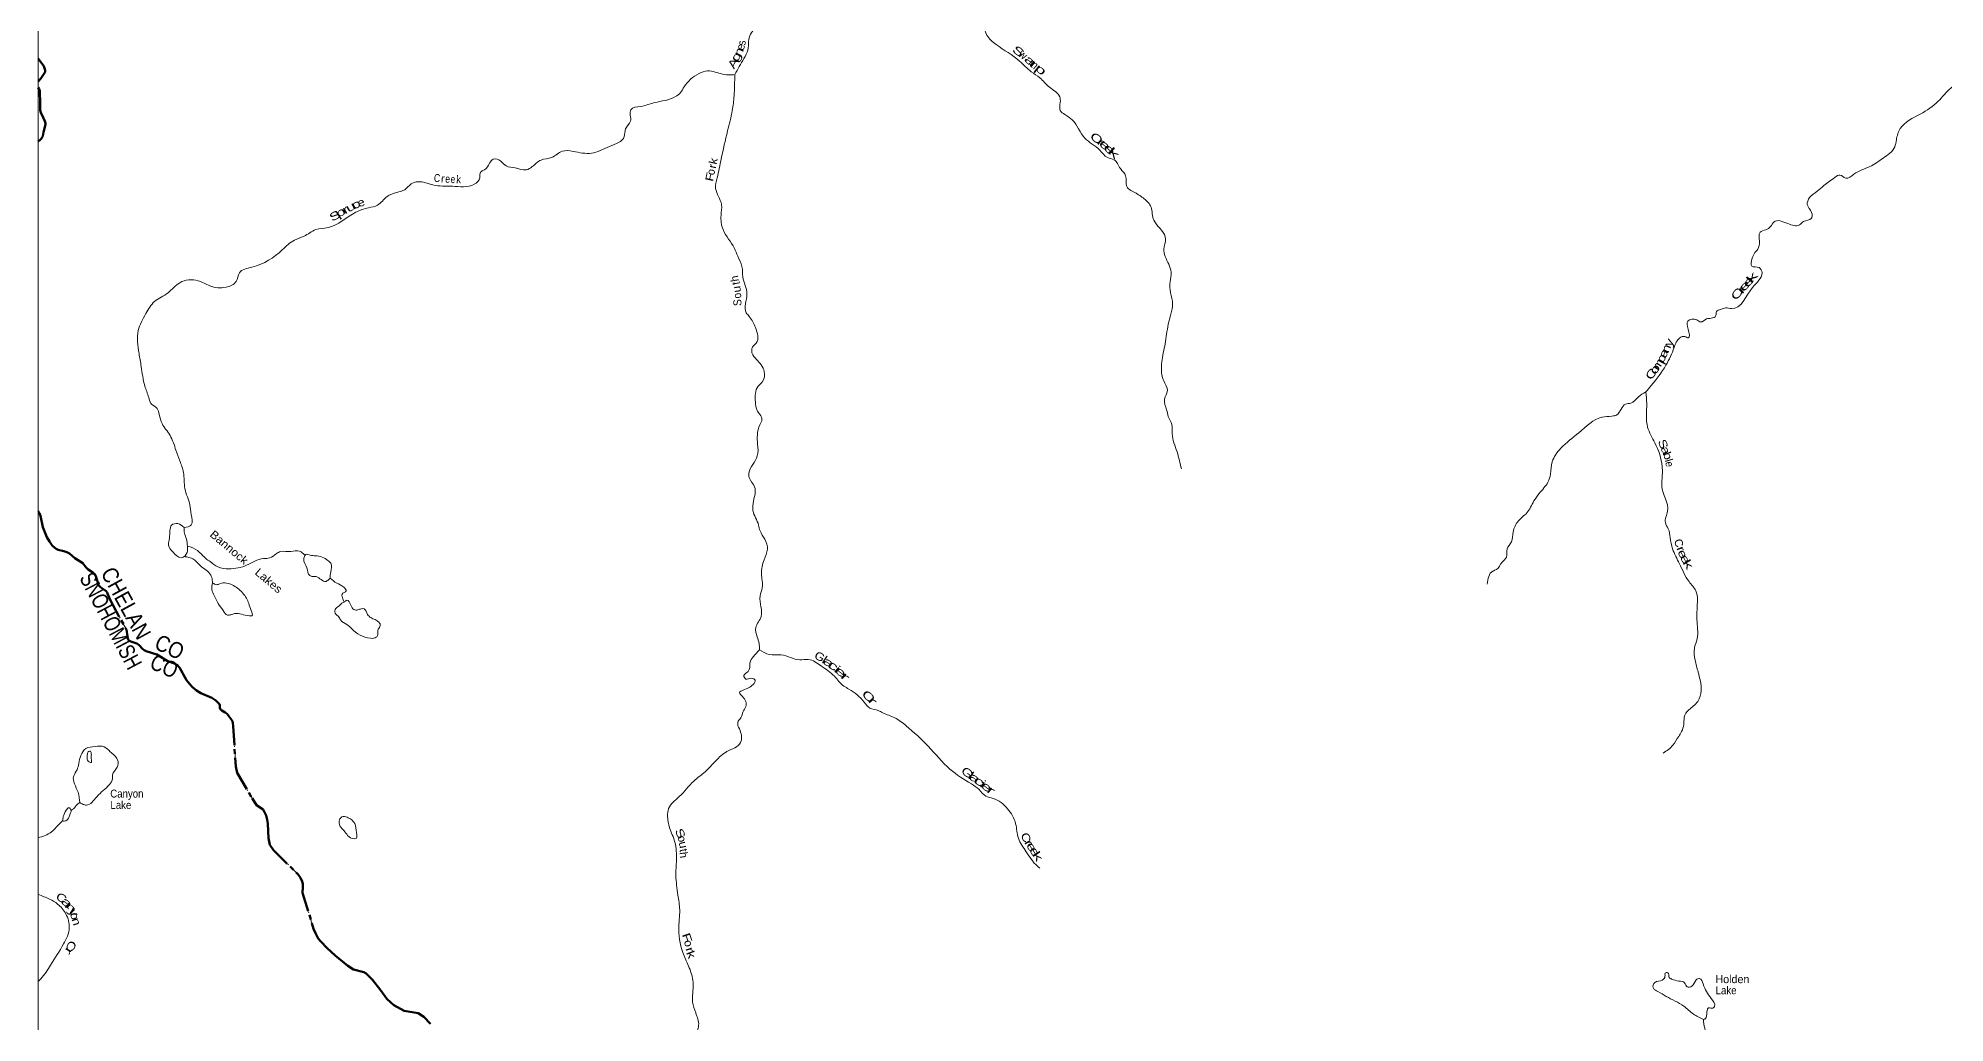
# Model space of a CAD drawing. Header units: feet. Extents: x 0 to 246606, y 183576 to 368785.
# Drawn here: x 0 to 47654, y 268053 to 292673 of the extents above; entities that cross this region are included whole.
import ezdxf
from ezdxf.enums import TextEntityAlignment as Align

# ---------------------------------------------------------------- set-up
doc = ezdxf.new("R2010")
doc.units = ezdxf.units.FT
doc.header["$LTSCALE"] = 80
doc.linetypes.add('DOT_DASHED', pattern=[7.7, 5, -1.2, 0.3, -1.2])
doc.linetypes.add('LONG_DASH_SHORT_DASH', pattern=[9.9, 6, -1.2, 1.5, -1.2])
for name, color, linetype, lineweight in [('11', 7, 'LONG_DASH_SHORT_DASH', 60), ('39', 7, 'Continuous', 13), ('4', 7, 'Continuous', 13), ('41', 7, 'Continuous', 13), ('44', 7, 'DOT_DASHED', 13)]:
    doc.layers.add(name, color=color, linetype=linetype, lineweight=lineweight)
doc.layers.add('12', color=7, linetype='Continuous')

msp = doc.modelspace()

# ---------------------------------------------------------------- linework, layer by layer
at = {"layer": '11'}
for points in [[(0, 292167.59), (142.81, 291968.61), (167.75, 291901.15), (174.27, 291859.8), (173.17, 291833.68), (166.73, 291815.13), (67.53, 291665.89), (0, 291587.52)], [(0, 291441.79), (27.47, 291393.06), (39.43, 291361.51), (44.66, 291328.75), (48.18, 291060.22), (49.84, 290874.47), (63.9, 290814.82), (124.16, 290686.58), (166.1, 290595.05), (181.33, 290549.36), (184.38, 290510.83), (137.58, 290321.12), (113.64, 290221.61), (103.02, 290193.98), (82.11, 290165.04), (48.41, 290130.23), (0, 290086.27)], [(0, 280849.62), (34.03, 280794.15), (58.34, 280726.97), (120.37, 280444.21), (220.83, 280195.71), (282.47, 280086.47), (353.66, 279991.58), (417.29, 279929.81), (452.09, 279903.7), (496.78, 279880.31), (640.18, 279848.21), (720.74, 279823.41), (780.44, 279786.2), (918.28, 279669.65), (1113.85, 279544.15), (1160.45, 279491.91), (1210.52, 279426.9), (1248.52, 279391.82), (1367.57, 279310.77), (1414.11, 279273.12), (1441.51, 279219.39), (1512.51, 279008.48), (1527.4, 278980.04), (1548.06, 278956.1), (1593.09, 278919.51), (1701.95, 278842.61), (1722.57, 278814.14), (1733.44, 278790.2), (1798.43, 278628.44), (2204.76, 277884.79), (2234.72, 277719.19), (2242.83, 277664.73), (2251.52, 277636.44), (2268.83, 277614.14), (2315.67, 277586.4), (2470.56, 277537.1), (2523.34, 277492.84), (2607.06, 277402.53), (2647.88, 277369.23), (2699.48, 277347.05), (2966.62, 277259.69), (3228.75, 277105.82), (3422.41, 277032.83), (3452.96, 277016.32), (3479.06, 276993.47), (3503.52, 276972.25), (3531.23, 276935.74), (3710.29, 276624.52), (3782.42, 276528.92), (3861.35, 276448.63), (3959.64, 276365.72), (4064.94, 276294.85), (4341.28, 276177.31), (4441.31, 276111.15), (4518.65, 276037.71), (4529.38, 276018.67), (4536.99, 275993.65), (4543.51, 275929.46), (4558.74, 275888.24), (4589.18, 275860.92), (4673.66, 275815.37), (4724, 275776.06), (4768.36, 275722.34), (4840.84, 275623.29), (4859.37, 275590.57), (4868.96, 275550.56), (4870.99, 275472.12)], [(4870.99, 275472.12), (4940.18, 274463.4), (4977.81, 274308.32), (5347.81, 273671.22), (5460.16, 273494.49), (5622.29, 273387.72), (5697.96, 273238.3), (5726.75, 273137.17), (5742.35, 273028.75), (5761.1, 272671.91), (5787.78, 272507.92), (5886.25, 272368.01), (6497.87, 271764.27), (6557.12, 271678.45), (6600.06, 271584.72), (6613.7, 271527.44), (6613.69, 271448.99), (6610, 271301.79), (6610, 271301.79), (6885.09, 270400.17), (6937.62, 270278.04), (6999.37, 270165.09), (7061.38, 270085.15), (7226.62, 269919.16), (7420.26, 269738.1), (7737.32, 269481.44), (7879.82, 269385.62), (8136.06, 269320.82), (8201.1, 269286.9), (8357.84, 269125.29), (8564.56, 268858.13), (8713.15, 268654.39), (8810.65, 268563.46), (8890.43, 268498.7), (9146.32, 268356.55), (9500, 268292.77), (9639.17, 268207.82), (9804.63, 268026.43)]]:
    msp.add_lwpolyline(points, dxfattribs=at)
at = {"layer": '39'}
for points in [[(17410.98, 291762.69), (17639.97, 292166.51), (17739.25, 292375.36), (17753.63, 292587.59), (17806.63, 292773.87), (18139.25, 293107.79), (18327.84, 293509.27), (18381.01, 293915.74), (18470.97, 294031.6), (18581.8, 294066.81), (18644.3, 294083.46), (18676.07, 294150.38), (18816.88, 294226.23), (19056.55, 294319.03), (19137.56, 294537.84), (19142.07, 294723.73), (19305.69, 294969.46), (19451.79, 295378.68), (19431.78, 295596.7), (19281.52, 295684.41), (19245.66, 295863.92), (19191.59, 296047.33), (19096.93, 296252.64), (19004.41, 296441.81), (18916.98, 296507.79), (18919.95, 296635.08), (19143.83, 296683.3), (19295.88, 296864.3), (19264.29, 297017.58), (19097.31, 297171.82), (19148.4, 297343.93), (19185.77, 297465.44), (19346.26, 297604.07), (19474.59, 297722.25), (19526.34, 297815.59)], [(19526.34, 297815.59), (19729.23, 297716.17), (19888.71, 297493.19), (20045.65, 297090.39), (20256.79, 296970.84), (20646.7, 296977.95), (20876.13, 296846.43), (21105.05, 296775.5), (21289.86, 296663.83), (21537.71, 296504.16), (21794.58, 296233.46), (22169.94, 295806.12), (22406.53, 295302.94), (22540.41, 294758.55), (22667.34, 294561.58), (22867.07, 294357.09), (22909, 294175.61), (22953.46, 293933.54), (23108.44, 293765.06), (23221.47, 293537.67), (23433.82, 293274.7), (23611.92, 292999.34), (23711.05, 292743.56), (23941.31, 292513.05), (24528.74, 292097.48), (24821.94, 291831.11), (25035.35, 291681.27), (25273.73, 291446.79), (25532.34, 291208.43), (25545.65, 291067.12), (25545.35, 290861.06), (25661.33, 290765), (25846.35, 290629.09), (26159.32, 290172.98), (26535.66, 289870.89), (26723.06, 289690.55), (26893.27, 289633.31), (27048.71, 289410.29), (27179.52, 289231.53), (27210.08, 288961.06), (27441.83, 288793.19), (27667.44, 288635.38), (27828.9, 288416.45), (27848.61, 288234.79), (27906.45, 288083.73), (28178.83, 287649.52), (28136.46, 287400.71), (28168.31, 287217.12), (28315.11, 286818.29), (28292.86, 286579.73), (28290.51, 286377.7), (28349.46, 286095.34), (28256.79, 285579.47), (28176.04, 285087.93), (28090.93, 284634.74), (28072.54, 284418.44), (28129.73, 284103.75), (28224.71, 283862.07), (28147.7, 283647.33), (28204.49, 283381.12), (28242.29, 283209.7), (28332.85, 283012.44), (28342.85, 282784.24), (28463.86, 282328.63), (28572.51, 281901.21)], [(48502.2, 292214.25), (48522.41, 291923.71), (48432.26, 291810.06), (48315.92, 291686.13), (48241.83, 291588.74), (48060.25, 291547.13), (47802.45, 291422.23), (47487.48, 291093.08), (47039.05, 290775.12), (46538.4, 290412.4), (46441.34, 290131.16), (46400.13, 289955.26), (46111.1, 289672.71), (45775.09, 289462.5), (45378.34, 289268.03), (45174.93, 289169.75), (45030.89, 289249.51), (44908.01, 289194.17), (44630.59, 288986.38), (44463.85, 288843.94), (44270.96, 288685.18), (44215.58, 288513.22), (44324.06, 288314.13), (44315.03, 288160.66), (44121.53, 288088.69), (44019.05, 288005.23), (43725.81, 288037.54), (43384, 288079.61), (43297.94, 287959.92), (43177.23, 287882.4), (43034.2, 287818.84), (43019.59, 287594.69), (42976.52, 287396.57), (42906.37, 287313.33), (42840.64, 287175.62), (42829.95, 286969.66), (43010.04, 286934.56), (43085.68, 286809.93), (43008.2, 286619.65), (42849.81, 286438.92), (42319.98, 285912.5), (42180.43, 285929.71), (42051.36, 285892.5), (41942.6, 285839.27), (41931.2, 285736.25), (41810.42, 285668.81), (41699.38, 285653.92), (41548.36, 285576.18), (41453.02, 285628.01), (41228.92, 285598.22), (41240.4, 285400.48), (41241.95, 285178.46), (41154.82, 285212.17), (41027.72, 285181.03), (40887.93, 284941.88), (40682.89, 284496.4), (40314.62, 283985.22), (40182.35, 283826.87)], [(3646.65, 280436.42), (3827.95, 280502.49), (3827.8, 280761.07), (3791.4, 281005.22), (3668.8, 281410.31), (3631.05, 281816.07), (3543.78, 282102.24), (3444.57, 282368.12), (3295.96, 282740.69), (3099.49, 283038.12), (3028.94, 283259.79), (2973.08, 283414.9), (2836.81, 283520.9), (2764.69, 283688), (2667.29, 283978.14), (2576.33, 284464.28), (2521.06, 284791.11), (2500.11, 285362.66), (2692.55, 285786.38), (2910.25, 286091.12), (3245.88, 286305.88), (3540.79, 286558.7), (3997.04, 286606.73), (4293.11, 286479.77), (4697.53, 286444.57), (4946.88, 286587.95), (5029.93, 286804.76), (5343.93, 286948.64), (6102.11, 287376.82), (6407.17, 287623.66), (6644.81, 287718.46), (6938.42, 287884.4), (7245.11, 287937.32), (7943.03, 288322.6), (8253.28, 288432.11), (8485.09, 288498.58), (8719.72, 288710.52), (8965.36, 288815.48), (9160.78, 288883.69), (9319.21, 289026.34), (9490.48, 289084.26), (9867, 289002.37), (10352.21, 288969.83), (10899.36, 289020.6), (11039.46, 289181.29), (11058.46, 289324.87), (11152.95, 289382.18), (11282.91, 289546.84), (11374.99, 289650.59), (11563.35, 289597.53), (11697.7, 289479.4), (11918.35, 289430.63), (12199.63, 289380.32), (12350.51, 289460.29), (12569.37, 289625.65), (12837.54, 289692.4), (13100.96, 289845.99), (13369.73, 289842.04), (13830.81, 289795.16), (14279.99, 289964.35), (14647.68, 290211.69), (14682.41, 290407.91), (14804.1, 290594.73), (14798.76, 290750.24), (14811.82, 290879.63), (15065.68, 290966.47), (15402.34, 291060.03), (15932.48, 291211.67), (16052.87, 291313.63), (16144.64, 291453.74), (16517.67, 291787.99), (16729.29, 291852.28), (16921.47, 291825.51), (17293.88, 291751.67), (17410.98, 291762.69)], [(17410.98, 291762.69), (17393.21, 291231.25), (17347.81, 290861.2), (17232.84, 290355.26), (17073.03, 289653), (16969.93, 289177.45), (16931.7, 288916.55), (17078.57, 288509.63), (17066.63, 288246.92), (17118.15, 287885.71), (17400.92, 287417.24), (17483.39, 287219.91), (17590.61, 286964.2), (17610.98, 286703.76), (17713.58, 286274.27), (17699.31, 285807.5), (17772.84, 285713.13), (17928.73, 285435.57), (17946.14, 285045.82), (17854.01, 284948.13), (17841.09, 284802.57), (17951.56, 284639.81), (18146.01, 284342.35), (18095.73, 284073.28), (17993.55, 283969.44), (17926.14, 283574.98), (17960.11, 283379.29), (18089.43, 283137.89), (18035.99, 283004.14), (17975.42, 282757.2), (17981.41, 282524.93), (17973.81, 282225.89), (17763.23, 281795.96), (17772.24, 281684.92), (17905.54, 281451.63), (17878.17, 281099.9), (17863.99, 280863.43), (18006.48, 280496.89), (18042.03, 280353.73), (18160.95, 280148.61), (18225.73, 279892.56), (18143.05, 279631.31), (18077.27, 279283.32), (18098.4, 278931.98), (18045.57, 278725.51), (18066.04, 278452.95), (18072.05, 278218.66), (17937.01, 277936.79), (17971.3, 277702.72), (18019.12, 277541.49), (18026.55, 277377.91)], [(36210.57, 279023.86), (36355.83, 279347.81), (36446.48, 279388.8), (36586.69, 279567.39), (36696.95, 279695.32), (36713.7, 279901.32), (36819.57, 280077.66), (36866.36, 280324.24), (36995.75, 280605.7), (37202.53, 280800.89), (37384.34, 281100.88), (37514.37, 281289.49), (37732.68, 281571.56), (37797.96, 281773.86), (37842.31, 282078.96), (38056.16, 282419.54), (38508.14, 282808.17), (39085.41, 283195.64), (39327.73, 283221.52), (39454.79, 283256.7), (39675.21, 283524.66), (39806.41, 283547.76), (39989.26, 283696.36), (40183.29, 283827.99)], [(40182.35, 283826.87), (40202.55, 283538.35), (40224.87, 282945.06), (40407.45, 282552.69), (40589.38, 281964.52), (40583.73, 281615.28), (40578.66, 281471.92), (40722.48, 280843.12), (40667.87, 280560.16), (40741.71, 280403.22), (40789.7, 280185.54), (40848.24, 279905.37), (41020.58, 279533.11), (41260.13, 279084.62), (41429.45, 278855.66), (41458.99, 278387.56), (41472.5, 277897.15), (41466.11, 277654.88), (41392.97, 277420.23), (41409.18, 277123.62), (41486.04, 276823.38), (41564, 276365.71), (41479.04, 276088.59), (41256.17, 275881.17), (41140.26, 275694.68), (41134.65, 275630.04), (41132.44, 275511.83)], [(3646.7, 280435.5), (3490.24, 280534.18), (3336.99, 280496.61), (3293.69, 280358.89), (3281.06, 280179), (3270.88, 279946.6), (3372.95, 279822.15), (3572.14, 279682.31), (3672.74, 279733.61), (3735.97, 279903.8), (3729.34, 279972.43)], [(3729.34, 279972.43), (3707.68, 280145.99), (3653.88, 280297.08), (3646.65, 280436.42)], [(3729.34, 279972.43), (3982.84, 279861.3), (4190.62, 279660.92), (4300.37, 279585.01), (4493.43, 279453.2), (4770.66, 279404.88), (5210.39, 279495.21), (5631.29, 279662.15), (5790.81, 279675.53), (5953.53, 279787.92), (6058.21, 279835.2), (6318.85, 279837.25), (6528.91, 279846.99), (6610.13, 279799.14), (6669.25, 279736.98)], [(6669.07, 279737.17), (6637.65, 279649.87), (6714.29, 279426.23), (6786.59, 279236.91), (6863.59, 279211.25), (6948.47, 279209.9), (7195.98, 279090.63), (7240.23, 279115.23), (7296.5, 279172.09)], [(7296.32, 279172.23), (7313.22, 279325.9), (7317.46, 279544.11), (7240.07, 279616.22), (7101.98, 279697.96), (6929.96, 279730.95), (6800.5, 279748.12), (6693.29, 279761.41), (6669.25, 279736.98)], [(3650.45, 279711.35), (3737.7, 279697.75), (3863.34, 279654.3), (4060.82, 279478.08), (4313.3, 279247.75), (4352.75, 279120.79), (4355.3, 279058.18)], [(4355.32, 279056.16), (4340.57, 278886.35), (4400.42, 278737.33), (4497.06, 278538.1), (4623.8, 278363.34), (4733.9, 278245.01), (4814.62, 278257.77), (4911.36, 278286.81), (5079.23, 278267.93), (5273.5, 278233.1), (5342.21, 278231.62), (5322.89, 278366.82), (5205.17, 278670.94), (4980.81, 278921.69), (4708.98, 279048.84), (4541.4, 279033.38), (4452.7, 279008.44), (4369.53, 279048.19), (4355.3, 279058.18)], [(7296.32, 279172.23), (7461.03, 279048.28), (7637.67, 278946.64), (7697.06, 278852.16), (7594.7, 278770.55), (7605.48, 278689.82), (7622.15, 278629.35), (7650.97, 278575.1)], [(7648.87, 278575.02), (7592.55, 278544.27), (7520.36, 278479.06), (7426.17, 278385.39), (7439.24, 278272.36), (7510.48, 278210.3), (7561.77, 278117.77), (7718.25, 278011.94), (7836.33, 277905.8), (8305.07, 277669.09), (8450.34, 277694.47), (8486.17, 277759.4), (8501.21, 277892.85), (8550.96, 277984.15), (8519.98, 278064.71), (8314.9, 278184.31), (8233.42, 278262.45), (8145.34, 278405.19), (8078.65, 278406.68), (7992, 278377.72), (7892.93, 278385.02), (7811.15, 278499.53), (7717.21, 278617.98), (7678.97, 278599.5), (7650.7, 278575.6)], [(18026.55, 277377.91), (17876.43, 277209.06), (17790.88, 277048.79), (17748.18, 276840.38), (17635.91, 276734.45), (17689.17, 276648), (17828.43, 276667.27), (17919.72, 276623.55), (17868.1, 276514.05), (17618.75, 276370.68), (17530.36, 276309.38), (17603.93, 276210.97), (17686.83, 275963.14), (17617.18, 275835.33), (17557.9, 275675.27), (17495.89, 275600.03), (17489.16, 275483.41)], [(18026.55, 277377.91), (18274.02, 277264.71), (18567.1, 277252.87), (18810.15, 277184.08), (19036.9, 277131.32), (19248.99, 277139.05), (19569.61, 276975.92), (19901.13, 276717.93), (20137.57, 276473.33), (20263.48, 276397.55), (20642.03, 276073.26), (20788.77, 275922.91), (20997.4, 275861.92), (21109, 275806.24), (21409.1, 275681.33), (21693.65, 275481.55)], [(17489.16, 275483.41), (17578.91, 275158.44), (17554.01, 275059.65), (17215.7, 274837.73), (16937.82, 274607.33), (16667.67, 274328.42), (16383.73, 274096.04), (16024.1, 273710.68), (15757.84, 273411.55), (15730.27, 273219.89), (15780.67, 272932.79), (15913.43, 272573.45), (15952.38, 272119.85), (15939.54, 271728.17), (15956.09, 271501.88), (15990.59, 271247.21), (16034.35, 270877.36), (16010.71, 270384.78), (16143.22, 269731.63), (16292, 269383.31), (16370.16, 269029.39), (16356.81, 268567.03), (16433.58, 268301.98), (16508.02, 267992.51), (16382.35, 267613.69), (16392.42, 267326.87), (16459.89, 266886.19), (16712.76, 266430.15), (16692.06, 266068.81), (16524.67, 265779.11), (16480.9, 265577.46), (16308.35, 265128.27), (16124.63, 264810.41), (15998.05, 264589.11), (16039.16, 264128.41), (16111.39, 263505.95), (16085.08, 263207.25), (16096.14, 262773), (16094.05, 262478.18), (16033.04, 262119.12), (15886.25, 261605.14), (15751.48, 261080.98), (15737.43, 260804.41), (15747.79, 260557.97), (15724.32, 260374.36), (15719.17, 260216.88), (15784.61, 260060.95), (15997.44, 259645.56), (16005.64, 259378.95), (15964.7, 259005.62), (15910.62, 258771.73), (15732.93, 258451.81), (15600.27, 258226.51), (15566.93, 258073.26), (15448.17, 257817.57)], [(21693.65, 275481.55), (22243.62, 274972.13), (22788.01, 274395.01), (23325.81, 274025.95), (23510.39, 273893.46), (23688.63, 273720.64), (23867.7, 273664.93), (24226.82, 273406.09), (24429.86, 273033.17), (24497.86, 272667.21), (24697.1, 272326.63), (24972.86, 271971.41), (25035.04, 271924.55)], [(40615.72, 274797.5), (40858.7, 274996.93), (41000.66, 275215.95), (41074.62, 275333.56), (41132.44, 275511.83)], [(1040.94, 273559.25), (996.38, 273818.03), (888.36, 274226.67), (972.13, 274381.61), (1013.56, 274536.84), (1069.39, 274734.37), (1191.61, 274909.25), (1423.89, 274964.26), (1649.66, 274954.69), (1800.03, 274832.53), (1984.13, 274631.39), (1976.75, 274443.64), (1858.44, 274250.55), (1861.86, 274163.7), (1782.12, 274008.73), (1467.45, 273707.89), (1205.85, 273497.58), (1125.32, 273516.29), (1040.94, 273559.25)], [(1325.25, 274698.12), (1324.02, 274813.46), (1306.1, 274845.89), (1259.67, 274838.12), (1230.99, 274773.69), (1222.19, 274670.76), (1273.96, 274577.52), (1330.29, 274558.98), (1330.78, 274627.63), (1325.23, 274698.35)], [(825.08, 273364.18), (931.34, 273459.01), (990.33, 273531.31), (1040.94, 273559.25)], [(0.03, 272680.04), (327.97, 272822.83), (502.62, 272997.37), (608.21, 273101.68)], [(608.84, 273101.72), (629.13, 273208.57), (700.82, 273367.63), (767.82, 273431.81), (819.86, 273376.95), (811.25, 273300.26), (772.24, 273201.57), (694.95, 273107.17), (608.21, 273101.68)], [(7645.84, 272855.27), (7543.87, 272979.13), (7532.84, 273130.66), (7589.81, 273202.98), (7722.82, 273192), (7811.24, 273149.01), (7911.29, 273039.3), (7955.98, 272800.72), (7953.05, 272671.49), (7898.48, 272653.68), (7735.77, 272741.59), (7645.84, 272855.27)], [(1.65, 271263.96), (287.9, 271144.96), (484.66, 271024.51), (692.61, 270774.75), (778.91, 270430.87), (632.88, 270025.93), (312.58, 269498.96), (68.17, 269153.23), (3.28, 269085.17)], [(41617.19, 268140.99), (41369.51, 268271.45), (41128.18, 268467.94), (40690.79, 268713.75), (40482.2, 268835.7), (40370.71, 268917.84), (40368.09, 269016.81), (40450.42, 269085.99), (40625.65, 269141.59), (40659.38, 269236.73), (40665.07, 269297.37), (40733.62, 269307.88), (40756.43, 269207.02), (40823.38, 269148.85), (41007.32, 269099.47), (41148.86, 269053.87), (41212.04, 268951.23), (41332.99, 268972.17), (41439.02, 269126.33), (41523.57, 269161.18), (41613.16, 269028.41), (41811.1, 268666.01), (41897.09, 268462.51), (41857, 268417.83), (41747.95, 268429.29), (41712.02, 268364.43), (41686.86, 268186.52), (41654.82, 268145.92), (41617.19, 268140.99)], [(41618.41, 268141.15), (41725.99, 267722.16), (41910.76, 267535.42), (42141.93, 267350.99), (42230.3, 267086.91), (42293.9, 266915.59), (42397.78, 266756.64), (42585.09, 266483.06), (43034.2, 266299.95), (43242.37, 266248.7), (43317.38, 266192.59), (43401.77, 265918.39), (43493.07, 265504.84), (43550.41, 265365.81), (43564.43, 265048.76), (43657.19, 264726.12), (43747.38, 264496.39), (43829.91, 264195.92), (43814.03, 263818.08), (43789.63, 263514.94), (43731.21, 263163.1), (43643.92, 262914.11), (43501.85, 262713.27), (43406.98, 262381.42), (43317.43, 262172.82), (43293.19, 261843.41), (43402.71, 261417.86), (43434.34, 261193.83), (43509.87, 261050.87), (43608.21, 260807.05), (43700.13, 260625.05)]]:
    msp.add_spline(points, degree=3, dxfattribs=at)
at = {"layer": '4'}
msp.add_line((0, 183577.08), (0, 367439.54), dxfattribs=at)
msp.add_lwpolyline([(0, 183577.08), (0, 367439.54), (30573.51, 367460.56), (61146.96, 367523.65), (91720.3, 367628.78), (122293.47, 367775.98), (152869.71, 367965.22), (183439.05, 368196.52), (214011.34, 368469.87), (244583.23, 368785.28)], dxfattribs=at)
at = {"layer": '44'}
for points in [[(0, 280849.62), (34.03, 280794.15), (58.34, 280726.97), (120.37, 280444.21), (220.83, 280195.71), (282.47, 280086.47), (353.66, 279991.58), (417.29, 279929.81), (452.09, 279903.7), (496.78, 279880.31), (640.18, 279848.21), (720.74, 279823.41), (780.44, 279786.2), (918.28, 279669.65), (1113.85, 279544.15), (1160.45, 279491.91), (1210.52, 279426.9), (1248.52, 279391.82), (1367.57, 279310.77), (1414.11, 279273.12), (1441.51, 279219.39), (1512.51, 279008.48), (1527.4, 278980.04), (1548.06, 278956.1), (1593.09, 278919.51), (1701.95, 278842.61), (1722.57, 278814.14), (1733.44, 278790.2), (1798.43, 278628.44), (2204.76, 277884.79), (2234.72, 277719.19), (2242.83, 277664.73), (2251.52, 277636.44), (2268.83, 277614.14), (2315.67, 277586.4), (2470.56, 277537.1), (2523.34, 277492.84), (2607.06, 277402.53), (2647.88, 277369.23), (2699.48, 277347.05), (2966.62, 277259.69), (3228.75, 277105.82), (3422.41, 277032.83), (3452.96, 277016.32), (3479.06, 276993.47), (3503.52, 276972.25), (3531.23, 276935.74), (3710.29, 276624.52), (3782.42, 276528.92), (3861.35, 276448.63), (3959.64, 276365.72), (4064.94, 276294.85), (4341.28, 276177.31), (4441.31, 276111.15), (4518.65, 276037.71), (4529.38, 276018.67), (4536.99, 275993.65), (4543.51, 275929.46), (4558.74, 275888.24), (4589.18, 275860.92), (4673.66, 275815.37), (4724, 275776.06), (4768.36, 275722.34), (4840.84, 275623.29), (4859.37, 275590.57), (4868.96, 275550.56), (4870.99, 275472.12)], [(4870.99, 275472.12), (4940.18, 274463.4), (4977.81, 274308.32), (5347.81, 273671.22), (5460.16, 273494.49), (5622.29, 273387.72), (5697.96, 273238.3), (5726.75, 273137.17), (5742.35, 273028.75), (5761.1, 272671.91), (5787.78, 272507.92), (5886.25, 272368.01), (6497.87, 271764.27), (6557.12, 271678.45), (6600.06, 271584.72), (6613.7, 271527.44), (6613.69, 271448.99), (6610, 271301.79), (6610, 271301.79), (6885.09, 270400.17), (6937.62, 270278.04), (6999.37, 270165.09), (7061.38, 270085.15), (7226.62, 269919.16), (7420.26, 269738.1), (7737.32, 269481.44), (7879.82, 269385.62), (8136.06, 269320.82), (8201.1, 269286.9), (8357.84, 269125.29), (8564.56, 268858.13), (8713.15, 268654.39), (8810.65, 268563.46), (8890.43, 268498.7), (9146.32, 268356.55), (9500, 268292.77), (9639.17, 268207.82), (9804.63, 268026.43)]]:
    msp.add_lwpolyline(points, dxfattribs=at)

# ---------------------------------------------------------------- texts
at = {"layer": '12'}
for s, rotation, width, p in [('SNOHOMISH', 297.889, 0.8, (1021.46, 279177.7)), ('CHELAN', 298.652, 0.9, (1553.28, 279306.85)), ('CO', 334.891, 0.9, (2873.71, 277422.55)), ('CO', 335.891, 0.85, (2758.24, 276930.57))]:
    msp.add_text(s, height=400, rotation=rotation, dxfattribs=dict(at, width=width)).set_placement(p)
at = {"layer": '41'}
for s, rotation, width, p in [('s', 89.782, 0.9, (17681.26, 292552.63)), ('g', 60.444, 1.6, (17528.24, 292160.78)), ('n', 65.153, 1.45, (17599.18, 292289.58)), ('e', 73.99, 1.1, (17651.83, 292425.55)), ('S', 325.017, 1.65, (24444.76, 292261.25)), ('a', 317.723, 2, (24731.58, 292026.9)), ('A', 60.444, 1.45, (17456.29, 291996.44)), ('p', 322.485, 1.85, (24995.95, 291808.95)), ('C', 322.288, 1.55, (26384.66, 290092.87)), ('r', 322.288, 1.95, (26504.25, 290000.4)), ('e', 321.259, 1.8, (26598.22, 289921.51)), ('e', 318.092, 1.9, (26710.73, 289819.42)), ('k', 318.107, 2.15, (26813.56, 289725.75)), ('C', 355.273, 0.8, (9961.92, 289075.69)), ('F', 77.934, 1.35, (16886.09, 289181.21)), ('k', 77.18, 1.15, (16971.15, 289577.24)), ('r', 77.601, 1.15, (16947.57, 289448.69)), ('e', 357.055, 0.8, (10229.8, 289056.23)), ('e', 358.23, 0.75, (10364.73, 289047.51)), ('k', 358.23, 0.9, (10506.59, 289043.33)), ('S', 29.765, 1.5, (7463.06, 288144.75)), ('p', 32.013, 1.65, (7605.38, 288234.68)), ('r', 29.133, 1.65, (7728.6, 288299.72)), ('u', 29.145, 1.6, (7856.59, 288365.83)), ('c', 27.035, 1.55, (7985.32, 288428.95)), ('e', 20.848, 1.2, (8104.76, 288473.52)), ('u', 99.225, 1.1, (17555.19, 286410.14)), ('C', 50.721, 1.6, (42533.54, 286217.18)), ('r', 48.149, 2.1, (42640.02, 286324.61)), ('e', 48.149, 1.9, (42720.51, 286417.7)), ('e', 48.149, 1.9, (42817.6, 286522.86)), ('k', 49.595, 2.1, (42905.99, 286623.24)), ('S', 93.76, 0.95, (17576.19, 286065.96)), ('o', 100.263, 0.95, (17569.12, 286248.53)), ('n', 66.555, 1.4, (40776.78, 284875.92)), ('y', 65.561, 1.4, (40847.26, 285024.1)), ('o', 54.663, 1.65, (40484.05, 284339.74)), ('m', 57.614, 1.35, (40569.47, 284469.97)), ('p', 61.921, 1.55, (40650.6, 284614.9)), ('a', 66.102, 1.4, (40716.31, 284751.76)), ('C', 54.663, 1.45, (40393.56, 284220.57)), ('S', 291.862, 1.35, (40520.52, 282485.71)), ('a', 291.862, 1.35, (40582.11, 282332.24)), ('b', 290.852, 1.3, (40635.17, 282195.24)), ('e', 277.942, 0.9, (40676.39, 282007.66)), ('C', 288.266, 1.05, (40910.79, 280018.61)), ('r', 292.347, 1.4, (40965.08, 279865.69)), ('e', 297.871, 1.4, (41012, 279733.96)), ('e', 297.871, 1.4, (41076.05, 279603.75)), ('k', 301.587, 1.75, (41152.82, 279465.93)), ('G', 330.726, 1.2, (19485.46, 277123.44)), ('l', 326.513, 1.35, (19602.34, 277050.19)), ('a', 323.683, 1.8, (19694.6, 276983.47)), ('c', 324.683, 1.85, (19814.02, 276902.47)), ('i', 320.52, 1.65, (19910.91, 276816.44)), ('e', 320.52, 1.8, (19994.45, 276752.36)), ('r', 316.563, 2.2, (20103.05, 276638.91)), ('C', 318.488, 1.65, (20682.81, 276143.99)), ('r', 312.731, 2.15, (20784.08, 276038.67)), ('G', 322.022, 1.45, (23162.86, 274228.71)), ('l', 324.144, 1.45, (23259.28, 274158.44)), ('a', 324.144, 1.75, (23347, 274096.51)), ('c', 323.95, 1.9, (23463.48, 274011.71)), ('i', 323.95, 1.5, (23555.17, 273944.98)), ('e', 322.547, 1.75, (23643.51, 273878.14)), ('r', 322.112, 1.95, (23754.68, 273790.26)), ('S', 295.029, 1.4, (15959.71, 272746.21)), ('o', 287.277, 1.1, (15997.55, 272627.84)), ('u', 282.486, 1.15, (16026.36, 272483.94)), ('C', 296.325, 1.25, (24598.56, 272644.09)), ('r', 300.007, 1.65, (24673.97, 272509.54)), ('e', 303.299, 1.6, (24748.38, 272394.3)), ('e', 303.294, 1.6, (24823.15, 272279.39)), ('k', 303.294, 1.8, (24897.49, 272164.03)), ('C', 328.839, 1.35, (531.01, 271092.83)), ('a', 319.406, 1.95, (653.5, 270983.93)), ('n', 313.402, 2.1, (744.83, 270871.17)), ('y', 301.613, 1.65, (799.19, 270772.63)), ('o', 290.74, 1.2, (821.61, 270691.43)), ('n', 287.69, 1.25, (861.62, 270555.43)), ('F', 288.443, 1.5, (16125.86, 270148.93)), ('r', 240.37, 1.65, (676.47, 269889.45)), ('C', 239.001, 1.35, (741.5, 270026.41)), ('o', 287.82, 1.15, (16160.26, 270012.92)), ('r', 289.343, 1.3, (16196.62, 269852.4)), ('k', 291.109, 1.4, (16225.94, 269723.19))]:
    msp.add_text(s, height=200, rotation=rotation, dxfattribs=dict(at, width=width)).set_placement(p, align=Align.CENTER)
for s, rotation, p in [('w', 322.446, (24552.74, 292179.95)), ('m', 317.768, (24813.91, 291956.31)), ('o', 77.934, (16909.65, 289307.49)), ('r', 355.273, (10106.09, 289063.23)), ('h', 99.872, (17502.79, 286676.72)), ('t', 99.225, (17533.61, 286560.61)), ('l', 286.226, (40657.79, 282089.08)), ('h', 278.191, (16036.02, 272237.04)), ('t', 280.486, (16034.45, 272350.75))]:
    msp.add_text(s, height=200, rotation=rotation, dxfattribs=at).set_placement(p, align=Align.CENTER)
at = {"layer": '41', "width": 1.1}
msp.add_text('Bannock    Lakes', height=200, rotation=319.883, dxfattribs=at).set_placement((4272.46, 280233.63))
at = {"layer": '41', "width": 0.9}
for s, p in [('Canyon', (1803.01, 273685.44)), ('Lake', (1807.34, 273399.59)), ('Lake', (41924.89, 268767.5))]:
    msp.add_text(s, height=200, dxfattribs=at).set_placement(p)
at = {"layer": '41'}
msp.add_text('Holden', height=200, dxfattribs=at).set_placement((41920.48, 269045.79))

doc.saveas('drawing.dxf')
